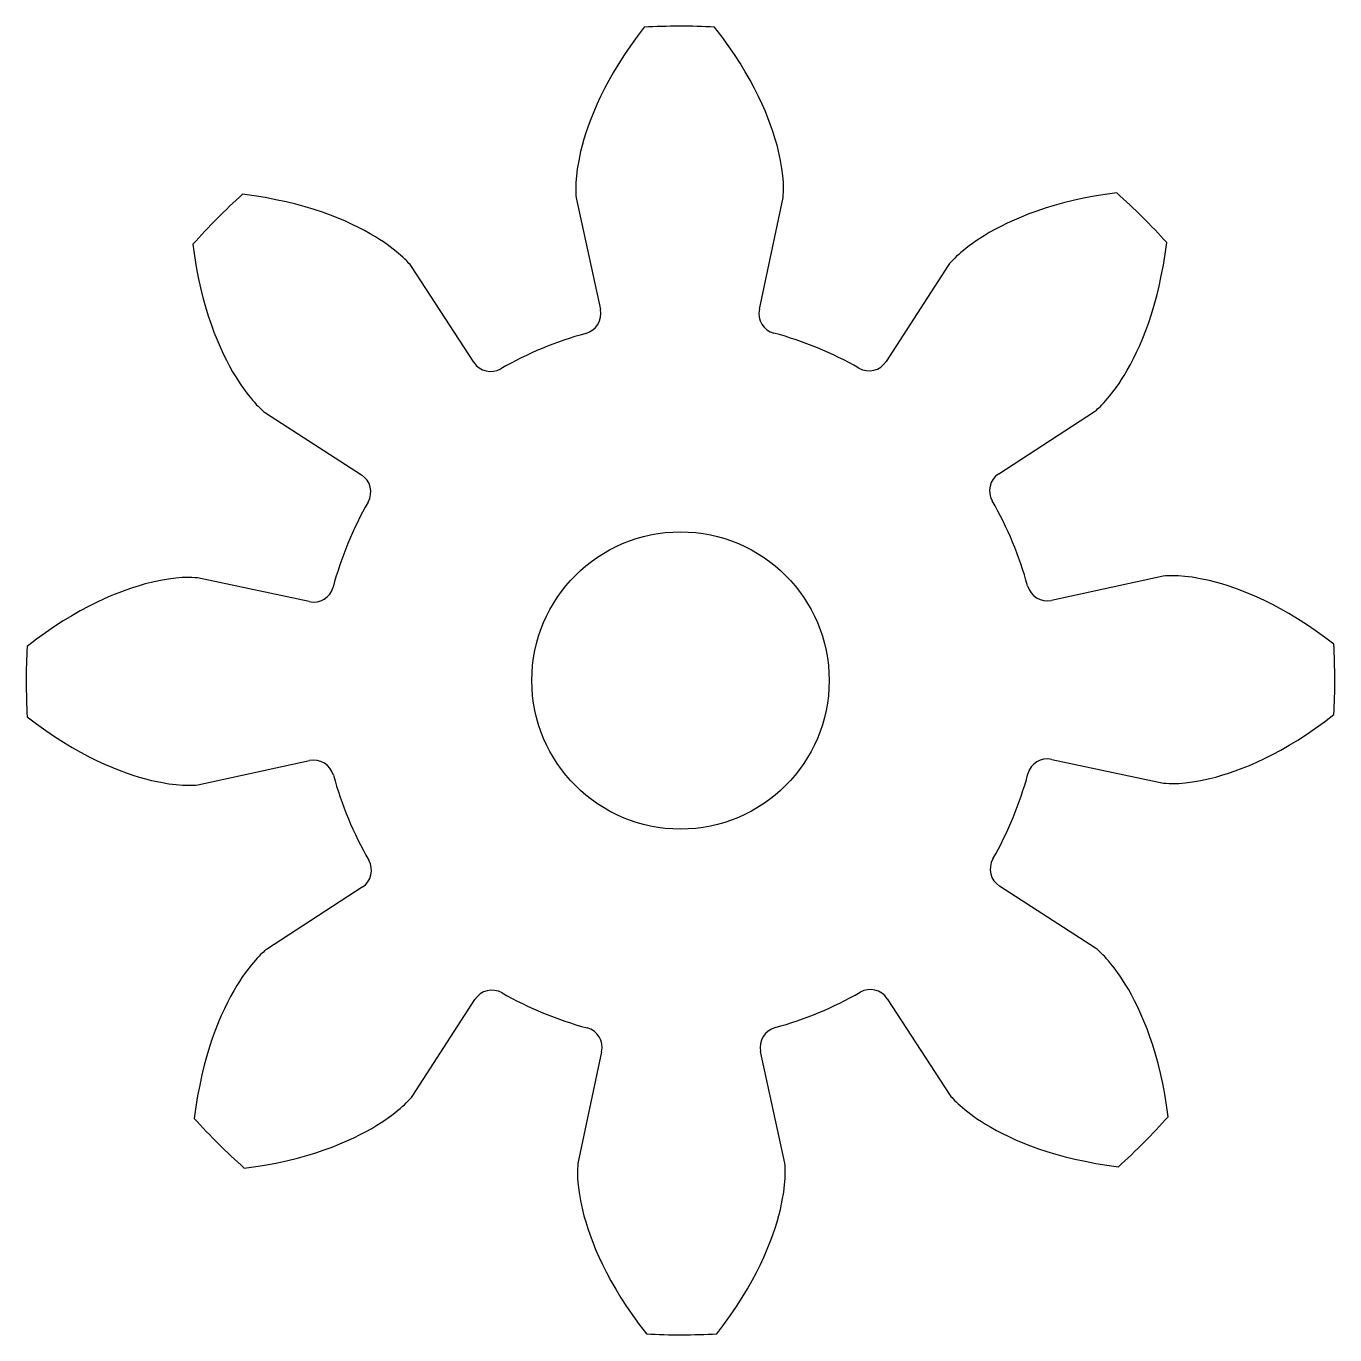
# Model space of a CAD drawing. Header units: millimetres. Extents: x -12.9 to 12.9, y 74.6 to 100.4.
import ezdxf

# ---------------------------------------------------------------- set-up
doc = ezdxf.new("R2010")
doc.units = ezdxf.units.MM
doc.layers.get('0').update_dxf_attribs({"linetype": 'CONTINUOUS'})

msp = doc.modelspace()

# ---------------------------------------------------------------- linework, layer by layer
for p, q in [((-2.051, 96.994), (-1.577, 94.798)), ((1.551, 94.803), (2.018, 97.001)), ((-4.067, 93.761), (-5.291, 95.645)), ((5.263, 95.664), (4.045, 93.775)), ((-8.164, 92.763), (-6.275, 91.545)), ((6.261, 91.567), (8.145, 92.791)), ((-7.303, 89.051), (-9.501, 89.518)), ((9.494, 89.551), (7.298, 89.077)), ((-9.494, 85.449), (-7.298, 85.923)), ((7.303, 85.949), (9.501, 85.482)), ((-6.261, 83.433), (-8.145, 82.209)), ((8.164, 82.237), (6.275, 83.455)), ((-5.263, 79.336), (-4.045, 81.225)), ((4.067, 81.239), (5.291, 79.355)), ((-1.551, 80.197), (-2.018, 77.999)), ((2.051, 78.006), (1.577, 80.202))]:
    msp.add_line(p, q)
msp.add_circle((0, 87.5), 2.925)
for centre, radius, start, end in [((0, 87.5), 12.872, 87.0073, 93.1927), ((0, 87.5), 12.872, 132.0073, 138.1927), ((0, 87.5), 12.872, 42.0073, 48.1927), ((-1.968, 94.714), 0.4, -74.7414, 12.192), ((1.943, 94.72), 0.4, 168.008, 254.9414), ((0, 87.5), 7.077, 105.2586, 119.9414), ((0, 87.5), 7.077, 60.2586, 74.9414), ((-3.732, 93.979), 0.4, 213.008, 299.9414), ((3.709, 93.992), 0.4, 240.2586, 327.192), ((-6.492, 91.209), 0.4, -29.7414, 57.192), ((6.479, 91.232), 0.4, 123.008, 209.9414), ((0, 87.5), 7.077, 150.2586, 164.9414), ((0, 87.5), 7.077, 15.2586, 29.9414), ((-7.22, 89.443), 0.4, 258.008, 344.9414), ((7.214, 89.468), 0.4, 195.2586, 282.192), ((0, 87.5), 12.872, 177.0073, 183.1927), ((0, 87.5), 12.872, -2.9927, 3.1927), ((-7.214, 85.532), 0.4, 15.2586, 102.192), ((7.22, 85.557), 0.4, 78.008, 164.9414), ((0, 87.5), 7.077, 195.2586, 209.9414), ((0, 87.5), 7.077, 330.2586, 344.9414), ((-6.479, 83.768), 0.4, -56.992, 29.9414), ((6.492, 83.791), 0.4, 150.2586, 237.192), ((-3.709, 81.008), 0.4, 60.2586, 147.192), ((0, 87.5), 7.077, 240.2586, 254.9414), ((0, 87.5), 7.077, 285.2586, 299.9414), ((3.732, 81.021), 0.4, 33.008, 119.9414), ((-1.943, 80.28), 0.4, -11.992, 74.9414), ((1.968, 80.286), 0.4, 105.2586, 192.192), ((0, 87.5), 12.872, 222.0073, 228.1927), ((0, 87.5), 12.872, 312.0073, 318.1927), ((0, 87.5), 12.872, 267.0073, 273.1927)]:
    msp.add_arc(centre, radius, start, end)
for points in [[(-0.717, 100.352), (-1.483, 99.365), (-1.82, 98.512), (-1.964, 97.909)], [(1.929, 97.913), (1.782, 98.519), (1.441, 99.37), (0.672, 100.355)], [(-1.964, 97.909), (-2.083, 97.394), (-2.064, 97.094), (-2.051, 96.994)], [(2.018, 97.001), (2.03, 97.101), (2.049, 97.402), (1.929, 97.913)], [(-5.999, 96.228), (-6.531, 96.551), (-7.374, 96.913), (-8.614, 97.065)], [(8.581, 97.095), (7.341, 96.938), (6.5, 96.574), (5.972, 96.249)], [(-9.595, 96.081), (-9.438, 94.841), (-9.074, 94), (-8.749, 93.472)], [(-5.291, 95.645), (-5.354, 95.725), (-5.553, 95.95), (-5.999, 96.228)], [(5.972, 96.249), (5.523, 95.97), (5.325, 95.743), (5.263, 95.664)], [(8.728, 93.499), (9.051, 94.031), (9.413, 94.874), (9.565, 96.114)], [(-8.749, 93.472), (-8.47, 93.023), (-8.243, 92.825), (-8.164, 92.763)], [(8.145, 92.791), (8.225, 92.854), (8.45, 93.053), (8.728, 93.499)], [(-10.413, 89.429), (-11.019, 89.282), (-11.87, 88.941), (-12.855, 88.172)], [(-9.501, 89.518), (-9.601, 89.53), (-9.902, 89.549), (-10.413, 89.429)], [(10.409, 89.464), (9.894, 89.583), (9.594, 89.564), (9.494, 89.551)], [(12.852, 88.217), (11.865, 88.983), (11.012, 89.32), (10.409, 89.464)], [(-12.852, 86.783), (-11.865, 86.017), (-11.012, 85.68), (-10.409, 85.536)], [(10.413, 85.571), (11.019, 85.718), (11.87, 86.059), (12.855, 86.828)], [(-10.409, 85.536), (-9.894, 85.417), (-9.594, 85.436), (-9.494, 85.449)], [(9.501, 85.482), (9.601, 85.47), (9.902, 85.451), (10.413, 85.571)], [(-8.145, 82.209), (-8.225, 82.146), (-8.45, 81.947), (-8.728, 81.501)], [(8.749, 81.528), (8.47, 81.977), (8.243, 82.175), (8.164, 82.237)], [(-8.728, 81.501), (-9.051, 80.969), (-9.413, 80.126), (-9.565, 78.886)], [(9.595, 78.919), (9.438, 80.159), (9.074, 81), (8.749, 81.528)], [(-5.972, 78.751), (-5.523, 79.03), (-5.325, 79.257), (-5.263, 79.336)], [(5.291, 79.355), (5.354, 79.275), (5.553, 79.05), (5.999, 78.772)], [(-8.581, 77.905), (-7.341, 78.062), (-6.5, 78.426), (-5.972, 78.751)], [(5.999, 78.772), (6.531, 78.449), (7.374, 78.087), (8.614, 77.935)], [(1.964, 77.091), (2.083, 77.606), (2.064, 77.906), (2.051, 78.006)], [(-2.018, 77.999), (-2.03, 77.899), (-2.049, 77.598), (-1.929, 77.087)], [(-1.929, 77.087), (-1.782, 76.481), (-1.441, 75.63), (-0.672, 74.645)], [(0.717, 74.648), (1.483, 75.635), (1.82, 76.488), (1.964, 77.091)]]:
    msp.add_open_spline(points, degree=3)

doc.saveas('drawing.dxf')
